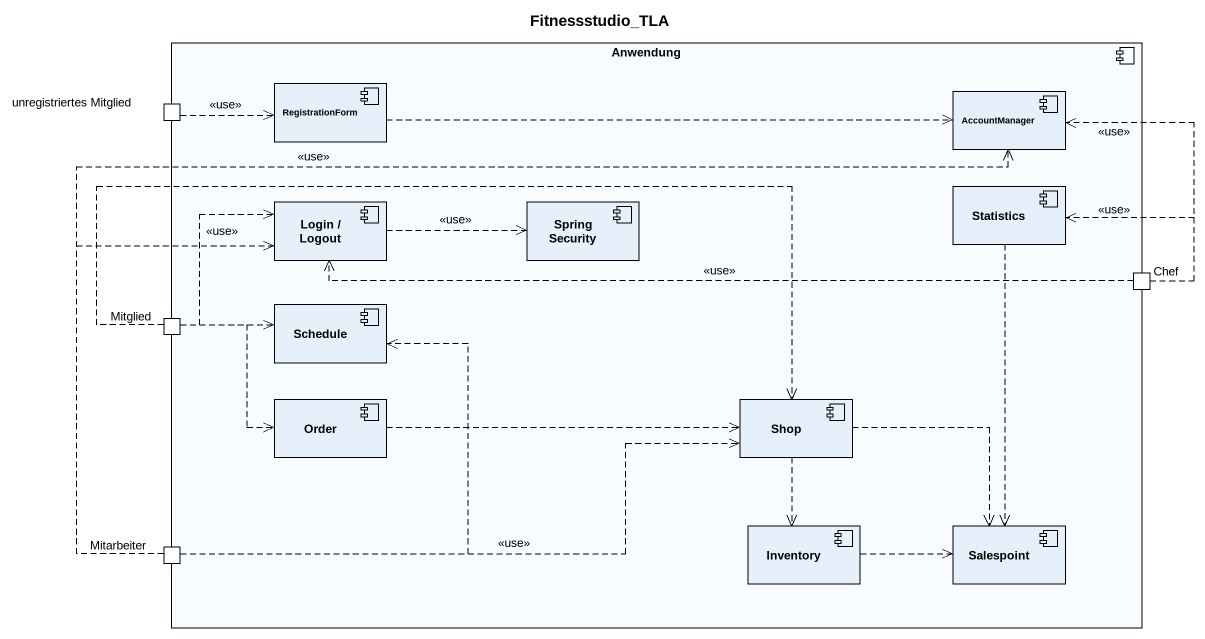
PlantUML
@startuml
title Fitnessstudio_TLA
component Anwendung {
  port "unregistriertes Mitglied" as unregistriertes_Mitglied
  component RegistrationForm
  component AccountManager
  component "Login / Logout" as Login_Logout
  component "Spring Security" as Spring_Security
  component Statistics
  port Chef
  port Mitglied
  component Schedule
  component Order
  component Shop
  component Inventory
  component Salespoint
  port Mitarbeiter
}
unregistriertes_Mitglied .right.> RegistrationForm : <<use>>
RegistrationForm .right.> AccountManager
Login_Logout .right.> Spring_Security : <<use>>
Statistics ..> Salespoint
Chef .up.> AccountManager : <<use>>
Chef .left.> Login_Logout : <<use>>
Chef .left.> Statistics : <<use>>
Mitglied .up.> Login_Logout : <<use>>
Mitglied .right.> Schedule
Mitglied ..> Order
Mitglied .right.> Shop
Order .right.> Shop
Shop ..> Inventory
Shop .right.> Salespoint
Inventory .right.> Salespoint
Mitarbeiter .right.> AccountManager : <<use>>
Mitarbeiter .up.> Login_Logout
Mitarbeiter .up.> Schedule
Mitarbeiter .right.> Shop : <<use>>
@enduml
